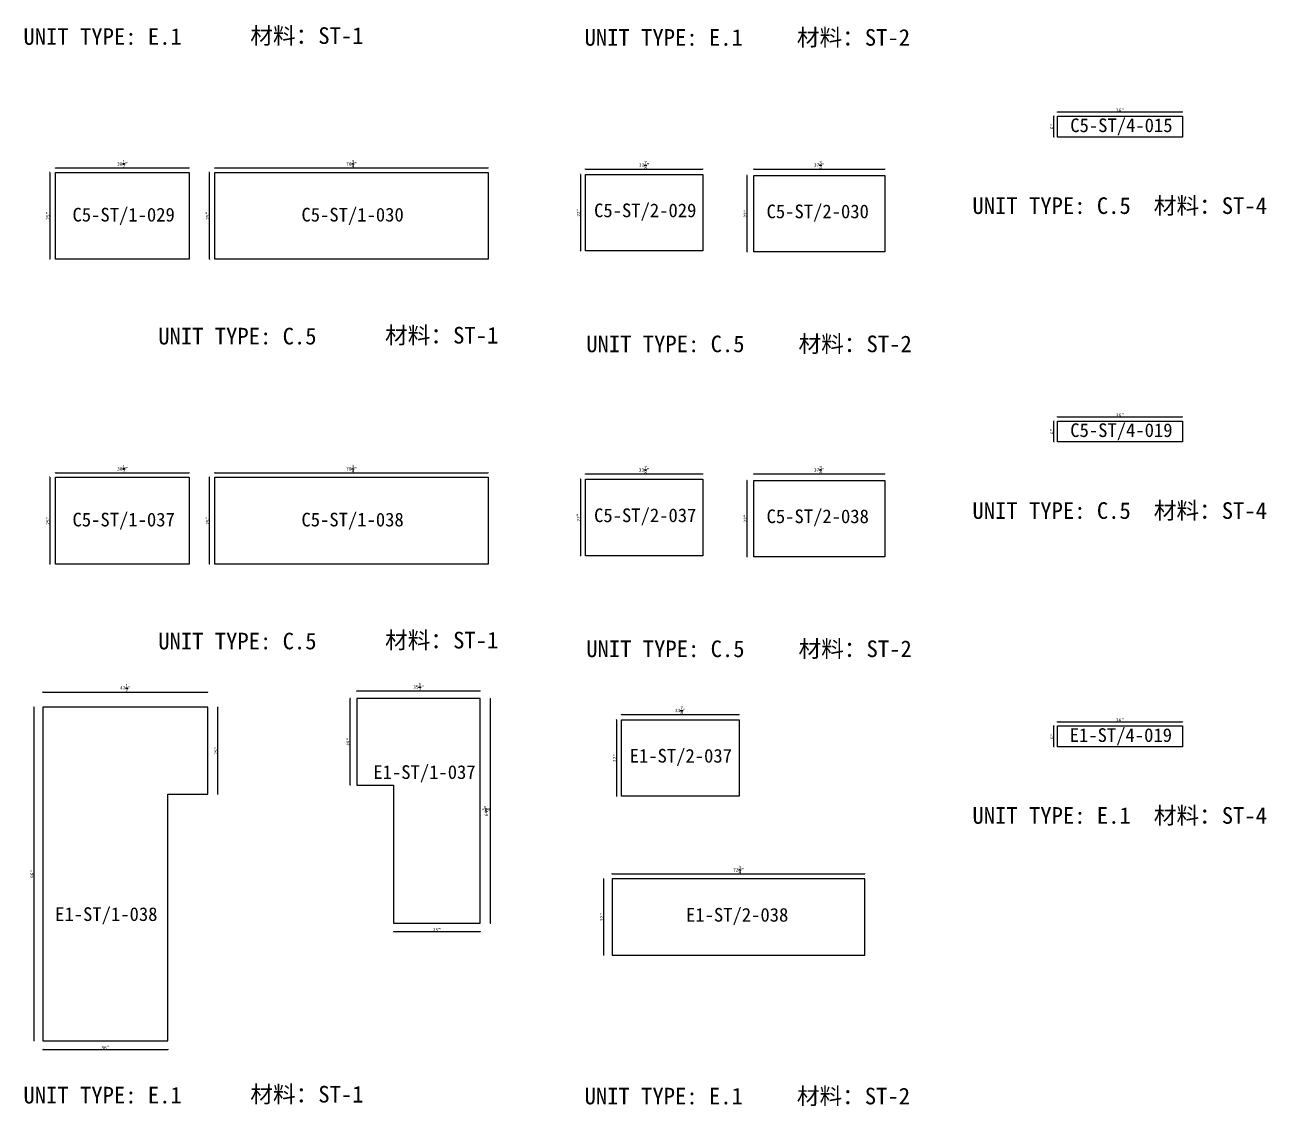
# Model space of a CAD drawing. Header units: millimetres. Extents: x -46962 to 137822, y -48342 to 2116.
# Drawn here: x 52801 to 61882, y -35384 to -27477 of the extents above; entities that cross this region are included whole.
import ezdxf
from ezdxf.enums import TextEntityAlignment as Align

# ---------------------------------------------------------------- set-up
doc = ezdxf.new("R2010")
doc.units = ezdxf.units.MM
doc.layers.add('COUNTERTOP_NUMBER', color=3, linetype='Continuous')
doc.layers.add('COUNTERTOPS', color=7, linetype='Continuous')
doc.styles.add('样式 1', font='')
doc.styles.get('样式 1').set_extended_font_data('NSimSun')
doc.dimstyles.new('副本 ISO-25', dxfattribs={"dimtxt": 25, "dimasz": 10, "dimexe": 1.5, "dimexo": 0.5, "dimtad": 1, "dimlfac": 0.03937, "dimlunit": 5, "dimtxsty": '样式 1', "dimblk": 'ARCHTICK', "dimcen": 2.5, "dimclrd": 256, "dimclrt": 1, "dimazin": 3, "dimtfac": 1, "dimtmove": 0, "dimatfit": 3, "dimfxlon": 1})

# ---------------------------------------------------------------- blocks, each defined once
blk = doc.blocks.new('_ArchTick')
at = {"color": 0, "linetype": 'ByBlock', "const_width": 0.15}
blk.add_lwpolyline([(-0.5, -0.5), (0.5, 0.5)], dxfattribs=at)
blk = doc.blocks.new('*D1284')
at = {"color": 0, "lineweight": -2, "transparency": 16777216}
for p, q in [((53026.3, -28523.9), (53026.3, -28521.4)), ((54004.2, -28523.9), (54004.2, -28521.4))]:
    blk.add_line(p, q, dxfattribs=at)
at = {"lineweight": -2, "transparency": 16777216}
blk.add_line((53026.3, -28522.9), (54004.2, -28522.9), dxfattribs=at)
at = {"layer": 'Defpoints', "color": 0, "transparency": 16777216}
for p in [(53026.3, -28555.5), (54004.2, -28522.9), (54004.2, -28555.5)]:
    blk.add_point(p, dxfattribs=at)
at = {"lineweight": -2, "transparency": 16777216, "xscale": 10, "yscale": 10, "zscale": 10, "rotation": 180}
blk.add_blockref('_ArchTick', (53026.3, -28522.9), dxfattribs=at)
at = {"lineweight": -2, "transparency": 16777216, "xscale": 10, "yscale": 10, "zscale": 10}
blk.add_blockref('_ArchTick', (54004.2, -28522.9), dxfattribs=at)
at = {"color": 1, "transparency": 16777216, "insert": (53515.3, -28493.8), "char_height": 25, "attachment_point": 5, "style": '样式 1'}
blk.add_mtext('\\A1;38{\\H1x;\\S1/2;}"', dxfattribs=at)
blk = doc.blocks.new('*D1285')
at = {"color": 0, "lineweight": -2, "transparency": 16777216}
for p, q in [((52984.4, -28555.5), (52981.9, -28555.5)), ((52984.4, -29190.5), (52981.9, -29190.5))]:
    blk.add_line(p, q, dxfattribs=at)
at = {"lineweight": -2, "transparency": 16777216}
blk.add_line((52983.4, -28555.5), (52983.4, -29190.5), dxfattribs=at)
at = {"layer": 'Defpoints', "color": 0, "transparency": 16777216}
for p in [(53026.3, -28555.5), (52983.4, -29190.5), (53026.3, -29190.5)]:
    blk.add_point(p, dxfattribs=at)
at = {"lineweight": -2, "transparency": 16777216, "xscale": 10, "yscale": 10, "zscale": 10}
for p, rotation in [((52983.4, -28555.5), 90), ((52983.4, -29190.5), 270)]:
    blk.add_blockref('_ArchTick', p, dxfattribs=dict(at, rotation=rotation))
at = {"color": 1, "transparency": 16777216, "insert": (52970.3, -28873), "char_height": 25, "attachment_point": 5, "rotation": 90, "style": '样式 1'}
blk.add_mtext('\\A1;25"', dxfattribs=at)
blk = doc.blocks.new('*D1286')
at = {"color": 0, "lineweight": -2, "transparency": 16777216}
for p, q in [((54191, -28523.9), (54191, -28521.4)), ((56191.3, -28523.9), (56191.3, -28521.4))]:
    blk.add_line(p, q, dxfattribs=at)
at = {"lineweight": -2, "transparency": 16777216}
blk.add_line((54191, -28522.9), (56191.3, -28522.9), dxfattribs=at)
at = {"layer": 'Defpoints', "color": 0, "transparency": 16777216}
for p in [(54191, -28555.5), (56191.3, -28522.9), (56191.3, -28555.5)]:
    blk.add_point(p, dxfattribs=at)
at = {"lineweight": -2, "transparency": 16777216, "xscale": 10, "yscale": 10, "zscale": 10, "rotation": 180}
blk.add_blockref('_ArchTick', (54191, -28522.9), dxfattribs=at)
at = {"lineweight": -2, "transparency": 16777216, "xscale": 10, "yscale": 10, "zscale": 10}
blk.add_blockref('_ArchTick', (56191.3, -28522.9), dxfattribs=at)
at = {"color": 1, "transparency": 16777216, "insert": (55191.1, -28493.8), "char_height": 25, "attachment_point": 5, "style": '样式 1'}
blk.add_mtext('\\A1;78{\\H1x;\\S3/4;}"', dxfattribs=at)
blk = doc.blocks.new('*D1287')
at = {"color": 0, "lineweight": -2, "transparency": 16777216}
for p, q in [((54152.6, -28555.5), (54150.1, -28555.5)), ((54152.6, -29190.5), (54150.1, -29190.5))]:
    blk.add_line(p, q, dxfattribs=at)
at = {"lineweight": -2, "transparency": 16777216}
blk.add_line((54151.6, -29190.5), (54151.6, -28555.5), dxfattribs=at)
at = {"layer": 'Defpoints', "color": 0, "transparency": 16777216}
for p in [(54151.6, -28555.5), (54191, -28555.5), (54191, -29190.5)]:
    blk.add_point(p, dxfattribs=at)
at = {"lineweight": -2, "transparency": 16777216, "xscale": 10, "yscale": 10, "zscale": 10}
for p, rotation in [((54151.6, -28555.5), 90), ((54151.6, -29190.5), 270)]:
    blk.add_blockref('_ArchTick', p, dxfattribs=dict(at, rotation=rotation))
at = {"color": 1, "transparency": 16777216, "insert": (54138.5, -28873), "char_height": 25, "attachment_point": 5, "rotation": 90, "style": '样式 1'}
blk.add_mtext('\\A1;25"', dxfattribs=at)
blk = doc.blocks.new('*D1288')
at = {"color": 0, "lineweight": -2, "transparency": 16777216}
for p, q in [((56901.6, -28531.9), (56901.6, -28529.4)), ((57762, -28531.9), (57762, -28529.4))]:
    blk.add_line(p, q, dxfattribs=at)
at = {"lineweight": -2, "transparency": 16777216}
blk.add_line((56901.6, -28530.9), (57762, -28530.9), dxfattribs=at)
at = {"layer": 'Defpoints', "color": 0, "transparency": 16777216}
for p in [(56901.6, -28570.3), (57762, -28530.9), (57762, -28570.3)]:
    blk.add_point(p, dxfattribs=at)
at = {"lineweight": -2, "transparency": 16777216, "xscale": 10, "yscale": 10, "zscale": 10, "rotation": 180}
blk.add_blockref('_ArchTick', (56901.6, -28530.9), dxfattribs=at)
at = {"lineweight": -2, "transparency": 16777216, "xscale": 10, "yscale": 10, "zscale": 10}
blk.add_blockref('_ArchTick', (57762, -28530.9), dxfattribs=at)
at = {"color": 1, "transparency": 16777216, "insert": (57331.8, -28501.8), "char_height": 25, "attachment_point": 5, "style": '样式 1'}
blk.add_mtext('\\A1;33{\\H1x;\\S7/8;}"', dxfattribs=at)
blk = doc.blocks.new('*D1289')
at = {"color": 0, "lineweight": -2, "transparency": 16777216}
for p, q in [((56865.9, -28570.3), (56863.4, -28570.3)), ((56865.9, -29129.1), (56863.4, -29129.1))]:
    blk.add_line(p, q, dxfattribs=at)
at = {"lineweight": -2, "transparency": 16777216}
blk.add_line((56864.9, -28570.3), (56864.9, -29129.1), dxfattribs=at)
at = {"layer": 'Defpoints', "color": 0, "transparency": 16777216}
for p in [(56901.6, -28570.3), (56864.9, -29129.1), (56901.6, -29129.1)]:
    blk.add_point(p, dxfattribs=at)
at = {"lineweight": -2, "transparency": 16777216, "xscale": 10, "yscale": 10, "zscale": 10}
for p, rotation in [((56864.9, -28570.3), 90), ((56864.9, -29129.1), 270)]:
    blk.add_blockref('_ArchTick', p, dxfattribs=dict(at, rotation=rotation))
at = {"color": 1, "transparency": 16777216, "insert": (56851.8, -28849.7), "char_height": 25, "attachment_point": 5, "rotation": 90, "style": '样式 1'}
blk.add_mtext('\\A1;22"', dxfattribs=at)
blk = doc.blocks.new('*D1290')
at = {"color": 0, "lineweight": -2, "transparency": 16777216}
for p, q in [((58133.4, -28531.9), (58133.4, -28529.4)), ((59092.2, -28531.9), (59092.2, -28529.4))]:
    blk.add_line(p, q, dxfattribs=at)
at = {"lineweight": -2, "transparency": 16777216}
blk.add_line((58133.4, -28530.9), (59092.2, -28530.9), dxfattribs=at)
at = {"layer": 'Defpoints', "color": 0, "transparency": 16777216}
for p in [(58133.4, -28577.7), (59092.2, -28530.9), (59092.2, -28577.7)]:
    blk.add_point(p, dxfattribs=at)
at = {"lineweight": -2, "transparency": 16777216, "xscale": 10, "yscale": 10, "zscale": 10, "rotation": 180}
blk.add_blockref('_ArchTick', (58133.4, -28530.9), dxfattribs=at)
at = {"lineweight": -2, "transparency": 16777216, "xscale": 10, "yscale": 10, "zscale": 10}
blk.add_blockref('_ArchTick', (59092.2, -28530.9), dxfattribs=at)
at = {"color": 1, "transparency": 16777216, "insert": (58612.8, -28501.8), "char_height": 25, "attachment_point": 5, "style": '样式 1'}
blk.add_mtext('\\A1;37{\\H1x;\\S3/4;}"', dxfattribs=at)
blk = doc.blocks.new('*D1291')
at = {"color": 0, "lineweight": -2, "transparency": 16777216}
for p, q in [((58086.2, -28577.7), (58083.7, -28577.7)), ((58086.2, -29136.5), (58083.7, -29136.5))]:
    blk.add_line(p, q, dxfattribs=at)
at = {"lineweight": -2, "transparency": 16777216}
blk.add_line((58085.2, -29136.5), (58085.2, -28577.7), dxfattribs=at)
at = {"layer": 'Defpoints', "color": 0, "transparency": 16777216}
for p in [(58085.2, -28577.7), (58133.4, -28577.7), (58133.4, -29136.5)]:
    blk.add_point(p, dxfattribs=at)
at = {"lineweight": -2, "transparency": 16777216, "xscale": 10, "yscale": 10, "zscale": 10}
for p, rotation in [((58085.2, -28577.7), 90), ((58085.2, -29136.5), 270)]:
    blk.add_blockref('_ArchTick', p, dxfattribs=dict(at, rotation=rotation))
at = {"color": 1, "transparency": 16777216, "insert": (58072.1, -28857.1), "char_height": 25, "attachment_point": 5, "rotation": 90, "style": '样式 1'}
blk.add_mtext('\\A1;22"', dxfattribs=at)
blk = doc.blocks.new('*D1292')
at = {"color": 0, "lineweight": -2, "transparency": 16777216}
for p, q in [((60354.8, -28114.5), (60354.8, -28112)), ((61269.2, -28114.5), (61269.2, -28112))]:
    blk.add_line(p, q, dxfattribs=at)
at = {"lineweight": -2, "transparency": 16777216}
blk.add_line((60354.8, -28113.5), (61269.2, -28113.5), dxfattribs=at)
at = {"layer": 'Defpoints', "color": 0, "transparency": 16777216}
for p in [(60354.8, -28144.4), (61269.2, -28113.5), (61269.2, -28144.4)]:
    blk.add_point(p, dxfattribs=at)
at = {"lineweight": -2, "transparency": 16777216, "xscale": 10, "yscale": 10, "zscale": 10, "rotation": 180}
blk.add_blockref('_ArchTick', (60354.8, -28113.5), dxfattribs=at)
at = {"lineweight": -2, "transparency": 16777216, "xscale": 10, "yscale": 10, "zscale": 10}
blk.add_blockref('_ArchTick', (61269.2, -28113.5), dxfattribs=at)
at = {"color": 1, "transparency": 16777216, "insert": (60812, -28100.4), "char_height": 25, "attachment_point": 5, "style": '样式 1'}
blk.add_mtext('\\A1;36"', dxfattribs=at)
blk = doc.blocks.new('*D1293')
at = {"color": 0, "lineweight": -2, "transparency": 16777216}
for p, q in [((60330, -28144.4), (60327.5, -28144.4)), ((60330, -28296.8), (60327.5, -28296.8))]:
    blk.add_line(p, q, dxfattribs=at)
at = {"lineweight": -2, "transparency": 16777216}
blk.add_line((60329, -28296.8), (60329, -28144.4), dxfattribs=at)
at = {"layer": 'Defpoints', "color": 0, "transparency": 16777216}
for p in [(60329, -28144.4), (60354.8, -28144.4), (60354.8, -28296.8)]:
    blk.add_point(p, dxfattribs=at)
at = {"lineweight": -2, "transparency": 16777216, "xscale": 10, "yscale": 10, "zscale": 10}
for p, rotation in [((60329, -28144.4), 90), ((60329, -28296.8), 270)]:
    blk.add_blockref('_ArchTick', p, dxfattribs=dict(at, rotation=rotation))
at = {"color": 1, "transparency": 16777216, "insert": (60315.9, -28220.6), "char_height": 25, "attachment_point": 5, "rotation": 90, "style": '样式 1'}
blk.add_mtext('\\A1;6"', dxfattribs=at)
blk = doc.blocks.new('*D1212')
at = {"color": 0, "lineweight": -2, "transparency": 16777216}
for p, q in [((53026.3, -30753.4), (53026.3, -30750.9)), ((54004.2, -30753.4), (54004.2, -30750.9))]:
    blk.add_line(p, q, dxfattribs=at)
at = {"lineweight": -2, "transparency": 16777216}
blk.add_line((53026.3, -30752.4), (54004.2, -30752.4), dxfattribs=at)
at = {"layer": 'Defpoints', "color": 0, "transparency": 16777216}
for p in [(54004.2, -30752.4), (53026.3, -30785.1), (54004.2, -30785.1)]:
    blk.add_point(p, dxfattribs=at)
at = {"lineweight": -2, "transparency": 16777216, "xscale": 10, "yscale": 10, "zscale": 10, "rotation": 180}
blk.add_blockref('_ArchTick', (53026.3, -30752.4), dxfattribs=at)
at = {"lineweight": -2, "transparency": 16777216, "xscale": 10, "yscale": 10, "zscale": 10}
blk.add_blockref('_ArchTick', (54004.2, -30752.4), dxfattribs=at)
at = {"color": 1, "transparency": 16777216, "insert": (53515.3, -30723.4), "char_height": 25, "attachment_point": 5, "style": '样式 1'}
blk.add_mtext('\\A1;38{\\H1x;\\S1/2;}"', dxfattribs=at)
blk = doc.blocks.new('*D1213')
at = {"color": 0, "lineweight": -2, "transparency": 16777216}
for p, q in [((52984.4, -30785.1), (52981.9, -30785.1)), ((52984.4, -31420.1), (52981.9, -31420.1))]:
    blk.add_line(p, q, dxfattribs=at)
at = {"lineweight": -2, "transparency": 16777216}
blk.add_line((52983.4, -30785.1), (52983.4, -31420.1), dxfattribs=at)
at = {"layer": 'Defpoints', "color": 0, "transparency": 16777216}
for p in [(53026.3, -30785.1), (52983.4, -31420.1), (53026.3, -31420.1)]:
    blk.add_point(p, dxfattribs=at)
at = {"lineweight": -2, "transparency": 16777216, "xscale": 10, "yscale": 10, "zscale": 10}
for p, rotation in [((52983.4, -30785.1), 90), ((52983.4, -31420.1), 270)]:
    blk.add_blockref('_ArchTick', p, dxfattribs=dict(at, rotation=rotation))
at = {"color": 1, "transparency": 16777216, "insert": (52970.3, -31102.6), "char_height": 25, "attachment_point": 5, "rotation": 90, "style": '样式 1'}
blk.add_mtext('\\A1;25"', dxfattribs=at)
blk = doc.blocks.new('*D1214')
at = {"color": 0, "lineweight": -2, "transparency": 16777216}
for p, q in [((54191, -30753.4), (54191, -30750.9)), ((56191.3, -30753.4), (56191.3, -30750.9))]:
    blk.add_line(p, q, dxfattribs=at)
at = {"lineweight": -2, "transparency": 16777216}
blk.add_line((54191, -30752.4), (56191.3, -30752.4), dxfattribs=at)
at = {"layer": 'Defpoints', "color": 0, "transparency": 16777216}
for p in [(56191.3, -30752.4), (54191, -30785.1), (56191.3, -30785.1)]:
    blk.add_point(p, dxfattribs=at)
at = {"lineweight": -2, "transparency": 16777216, "xscale": 10, "yscale": 10, "zscale": 10, "rotation": 180}
blk.add_blockref('_ArchTick', (54191, -30752.4), dxfattribs=at)
at = {"lineweight": -2, "transparency": 16777216, "xscale": 10, "yscale": 10, "zscale": 10}
blk.add_blockref('_ArchTick', (56191.3, -30752.4), dxfattribs=at)
at = {"color": 1, "transparency": 16777216, "insert": (55191.1, -30723.3), "char_height": 25, "attachment_point": 5, "style": '样式 1'}
blk.add_mtext('\\A1;78{\\H1x;\\S3/4;}"', dxfattribs=at)
blk = doc.blocks.new('*D1215')
at = {"color": 0, "lineweight": -2, "transparency": 16777216}
for p, q in [((54152.6, -30785.1), (54150.1, -30785.1)), ((54152.6, -31420.1), (54150.1, -31420.1))]:
    blk.add_line(p, q, dxfattribs=at)
at = {"lineweight": -2, "transparency": 16777216}
blk.add_line((54151.6, -31420.1), (54151.6, -30785.1), dxfattribs=at)
at = {"layer": 'Defpoints', "color": 0, "transparency": 16777216}
for p in [(54151.6, -30785.1), (54191, -30785.1), (54191, -31420.1)]:
    blk.add_point(p, dxfattribs=at)
at = {"lineweight": -2, "transparency": 16777216, "xscale": 10, "yscale": 10, "zscale": 10}
for p, rotation in [((54151.6, -30785.1), 90), ((54151.6, -31420.1), 270)]:
    blk.add_blockref('_ArchTick', p, dxfattribs=dict(at, rotation=rotation))
at = {"color": 1, "transparency": 16777216, "insert": (54138.5, -31102.6), "char_height": 25, "attachment_point": 5, "rotation": 90, "style": '样式 1'}
blk.add_mtext('\\A1;25"', dxfattribs=at)
blk = doc.blocks.new('*D1216')
at = {"color": 0, "lineweight": -2, "transparency": 16777216}
for p, q in [((56901.6, -30761.5), (56901.6, -30759)), ((57762, -30761.5), (57762, -30759))]:
    blk.add_line(p, q, dxfattribs=at)
at = {"lineweight": -2, "transparency": 16777216}
blk.add_line((56901.6, -30760.5), (57762, -30760.5), dxfattribs=at)
at = {"layer": 'Defpoints', "color": 0, "transparency": 16777216}
for p in [(57762, -30760.5), (56901.6, -30799.9), (57762, -30799.9)]:
    blk.add_point(p, dxfattribs=at)
at = {"lineweight": -2, "transparency": 16777216, "xscale": 10, "yscale": 10, "zscale": 10, "rotation": 180}
blk.add_blockref('_ArchTick', (56901.6, -30760.5), dxfattribs=at)
at = {"lineweight": -2, "transparency": 16777216, "xscale": 10, "yscale": 10, "zscale": 10}
blk.add_blockref('_ArchTick', (57762, -30760.5), dxfattribs=at)
at = {"color": 1, "transparency": 16777216, "insert": (57331.8, -30731.4), "char_height": 25, "attachment_point": 5, "style": '样式 1'}
blk.add_mtext('\\A1;33{\\H1x;\\S7/8;}"', dxfattribs=at)
blk = doc.blocks.new('*D1217')
at = {"color": 0, "lineweight": -2, "transparency": 16777216}
for p, q in [((56865.9, -30799.9), (56863.4, -30799.9)), ((56865.9, -31358.7), (56863.4, -31358.7))]:
    blk.add_line(p, q, dxfattribs=at)
at = {"lineweight": -2, "transparency": 16777216}
blk.add_line((56864.9, -30799.9), (56864.9, -31358.7), dxfattribs=at)
at = {"layer": 'Defpoints', "color": 0, "transparency": 16777216}
for p in [(56901.6, -30799.9), (56864.9, -31358.7), (56901.6, -31358.7)]:
    blk.add_point(p, dxfattribs=at)
at = {"lineweight": -2, "transparency": 16777216, "xscale": 10, "yscale": 10, "zscale": 10}
for p, rotation in [((56864.9, -30799.9), 90), ((56864.9, -31358.7), 270)]:
    blk.add_blockref('_ArchTick', p, dxfattribs=dict(at, rotation=rotation))
at = {"color": 1, "transparency": 16777216, "insert": (56851.8, -31079.3), "char_height": 25, "attachment_point": 5, "rotation": 90, "style": '样式 1'}
blk.add_mtext('\\A1;22"', dxfattribs=at)
blk = doc.blocks.new('*D1218')
at = {"color": 0, "lineweight": -2, "transparency": 16777216}
for p, q in [((58133.4, -30761.5), (58133.4, -30759)), ((59092.2, -30761.5), (59092.2, -30759))]:
    blk.add_line(p, q, dxfattribs=at)
at = {"lineweight": -2, "transparency": 16777216}
blk.add_line((58133.4, -30760.5), (59092.2, -30760.5), dxfattribs=at)
at = {"layer": 'Defpoints', "color": 0, "transparency": 16777216}
for p in [(59092.2, -30760.5), (58133.4, -30807.3), (59092.2, -30807.3)]:
    blk.add_point(p, dxfattribs=at)
at = {"lineweight": -2, "transparency": 16777216, "xscale": 10, "yscale": 10, "zscale": 10, "rotation": 180}
blk.add_blockref('_ArchTick', (58133.4, -30760.5), dxfattribs=at)
at = {"lineweight": -2, "transparency": 16777216, "xscale": 10, "yscale": 10, "zscale": 10}
blk.add_blockref('_ArchTick', (59092.2, -30760.5), dxfattribs=at)
at = {"color": 1, "transparency": 16777216, "insert": (58612.8, -30731.4), "char_height": 25, "attachment_point": 5, "style": '样式 1'}
blk.add_mtext('\\A1;37{\\H1x;\\S3/4;}"', dxfattribs=at)
blk = doc.blocks.new('*D1219')
at = {"color": 0, "lineweight": -2, "transparency": 16777216}
for p, q in [((58086.2, -30807.3), (58083.7, -30807.3)), ((58086.2, -31366.1), (58083.7, -31366.1))]:
    blk.add_line(p, q, dxfattribs=at)
at = {"lineweight": -2, "transparency": 16777216}
blk.add_line((58085.2, -31366.1), (58085.2, -30807.3), dxfattribs=at)
at = {"layer": 'Defpoints', "color": 0, "transparency": 16777216}
for p in [(58085.2, -30807.3), (58133.4, -30807.3), (58133.4, -31366.1)]:
    blk.add_point(p, dxfattribs=at)
at = {"lineweight": -2, "transparency": 16777216, "xscale": 10, "yscale": 10, "zscale": 10}
for p, rotation in [((58085.2, -30807.3), 90), ((58085.2, -31366.1), 270)]:
    blk.add_blockref('_ArchTick', p, dxfattribs=dict(at, rotation=rotation))
at = {"color": 1, "transparency": 16777216, "insert": (58072.1, -31086.7), "char_height": 25, "attachment_point": 5, "rotation": 90, "style": '样式 1'}
blk.add_mtext('\\A1;22"', dxfattribs=at)
blk = doc.blocks.new('*D1304')
at = {"color": 0, "lineweight": -2, "transparency": 16777216}
for p, q in [((60354.8, -30344.1), (60354.8, -30341.6)), ((61269.2, -30344.1), (61269.2, -30341.6))]:
    blk.add_line(p, q, dxfattribs=at)
at = {"lineweight": -2, "transparency": 16777216}
blk.add_line((60354.8, -30343.1), (61269.2, -30343.1), dxfattribs=at)
at = {"layer": 'Defpoints', "color": 0, "transparency": 16777216}
for p in [(60354.8, -30373.9), (61269.2, -30343.1), (61269.2, -30373.9)]:
    blk.add_point(p, dxfattribs=at)
at = {"lineweight": -2, "transparency": 16777216, "xscale": 10, "yscale": 10, "zscale": 10, "rotation": 180}
blk.add_blockref('_ArchTick', (60354.8, -30343.1), dxfattribs=at)
at = {"lineweight": -2, "transparency": 16777216, "xscale": 10, "yscale": 10, "zscale": 10}
blk.add_blockref('_ArchTick', (61269.2, -30343.1), dxfattribs=at)
at = {"color": 1, "transparency": 16777216, "insert": (60812, -30330), "char_height": 25, "attachment_point": 5, "style": '样式 1'}
blk.add_mtext('\\A1;36"', dxfattribs=at)
blk = doc.blocks.new('*D1305')
at = {"color": 0, "lineweight": -2, "transparency": 16777216}
for p, q in [((60330, -30373.9), (60327.5, -30373.9)), ((60330, -30526.3), (60327.5, -30526.3))]:
    blk.add_line(p, q, dxfattribs=at)
at = {"lineweight": -2, "transparency": 16777216}
blk.add_line((60329, -30526.3), (60329, -30373.9), dxfattribs=at)
at = {"layer": 'Defpoints', "color": 0, "transparency": 16777216}
for p in [(60329, -30373.9), (60354.8, -30373.9), (60354.8, -30526.3)]:
    blk.add_point(p, dxfattribs=at)
at = {"lineweight": -2, "transparency": 16777216, "xscale": 10, "yscale": 10, "zscale": 10}
for p, rotation in [((60329, -30373.9), 90), ((60329, -30526.3), 270)]:
    blk.add_blockref('_ArchTick', p, dxfattribs=dict(at, rotation=rotation))
at = {"color": 1, "transparency": 16777216, "insert": (60315.9, -30450.1), "char_height": 25, "attachment_point": 5, "rotation": 90, "style": '样式 1'}
blk.add_mtext('\\A1;6"', dxfattribs=at)
blk = doc.blocks.new('*D1306')
at = {"color": 0, "lineweight": -2, "transparency": 16777216}
for p, q in [((55230.8, -32348.9), (55230.8, -32346.4)), ((56132.5, -32348.9), (56132.5, -32346.4))]:
    blk.add_line(p, q, dxfattribs=at)
at = {"lineweight": -2, "transparency": 16777216}
blk.add_line((56132.5, -32347.9), (55230.8, -32347.9), dxfattribs=at)
at = {"layer": 'Defpoints', "color": 0, "transparency": 16777216}
for p in [(55230.8, -32347.9), (55230.8, -32401.9), (56132.5, -32401.9)]:
    blk.add_point(p, dxfattribs=at)
at = {"lineweight": -2, "transparency": 16777216, "xscale": 10, "yscale": 10, "zscale": 10, "rotation": 180}
blk.add_blockref('_ArchTick', (55230.8, -32347.9), dxfattribs=at)
at = {"lineweight": -2, "transparency": 16777216, "xscale": 10, "yscale": 10, "zscale": 10}
blk.add_blockref('_ArchTick', (56132.5, -32347.9), dxfattribs=at)
at = {"color": 1, "transparency": 16777216, "insert": (55681.6, -32318.9), "char_height": 25, "attachment_point": 5, "style": '样式 1'}
blk.add_mtext('\\A1;35{\\H1x;\\S1/2;}"', dxfattribs=at)
blk = doc.blocks.new('*D1307')
at = {"color": 0, "lineweight": -2, "transparency": 16777216}
for p, q in [((56204.9, -32401.9), (56207.4, -32401.9)), ((56204.9, -34046.5), (56207.4, -34046.5))]:
    blk.add_line(p, q, dxfattribs=at)
at = {"lineweight": -2, "transparency": 16777216}
blk.add_line((56205.9, -32401.9), (56205.9, -34046.5), dxfattribs=at)
at = {"layer": 'Defpoints', "color": 0, "transparency": 16777216}
for p in [(56132.5, -32401.9), (56132.5, -34046.5), (56205.9, -34046.5)]:
    blk.add_point(p, dxfattribs=at)
at = {"lineweight": -2, "transparency": 16777216, "xscale": 10, "yscale": 10, "zscale": 10}
for p, rotation in [((56205.9, -32401.9), 90), ((56205.9, -34046.5), 270)]:
    blk.add_blockref('_ArchTick', p, dxfattribs=dict(at, rotation=rotation))
at = {"color": 1, "transparency": 16777216, "insert": (56176.8, -33224.2), "char_height": 25, "attachment_point": 5, "rotation": 90, "style": '样式 1'}
blk.add_mtext('\\A1;64{\\H1x;\\S3/4;}"', dxfattribs=at)
blk = doc.blocks.new('*D1308')
at = {"color": 0, "lineweight": -2, "transparency": 16777216}
for p, q in [((55497.5, -34106.8), (55497.5, -34109.3)), ((56132.5, -34106.8), (56132.5, -34109.3))]:
    blk.add_line(p, q, dxfattribs=at)
at = {"lineweight": -2, "transparency": 16777216}
blk.add_line((56132.5, -34107.8), (55497.5, -34107.8), dxfattribs=at)
at = {"layer": 'Defpoints', "color": 0, "transparency": 16777216}
for p in [(55497.5, -34046.5), (56132.5, -34046.5), (55497.5, -34107.8)]:
    blk.add_point(p, dxfattribs=at)
at = {"lineweight": -2, "transparency": 16777216, "xscale": 10, "yscale": 10, "zscale": 10, "rotation": 180}
blk.add_blockref('_ArchTick', (55497.5, -34107.8), dxfattribs=at)
at = {"lineweight": -2, "transparency": 16777216, "xscale": 10, "yscale": 10, "zscale": 10}
blk.add_blockref('_ArchTick', (56132.5, -34107.8), dxfattribs=at)
at = {"color": 1, "transparency": 16777216, "insert": (55815, -34094.6), "char_height": 25, "attachment_point": 5, "style": '样式 1'}
blk.add_mtext('\\A1;25"', dxfattribs=at)
blk = doc.blocks.new('*D1309')
at = {"color": 0, "lineweight": -2, "transparency": 16777216}
for p, q in [((55182.7, -32401.9), (55180.2, -32401.9)), ((55182.7, -33036.9), (55180.2, -33036.9))]:
    blk.add_line(p, q, dxfattribs=at)
at = {"lineweight": -2, "transparency": 16777216}
blk.add_line((55181.7, -33036.9), (55181.7, -32401.9), dxfattribs=at)
at = {"layer": 'Defpoints', "color": 0, "transparency": 16777216}
for p in [(55181.7, -32401.9), (55230.8, -32401.9), (55230.8, -33036.9)]:
    blk.add_point(p, dxfattribs=at)
at = {"lineweight": -2, "transparency": 16777216, "xscale": 10, "yscale": 10, "zscale": 10}
for p, rotation in [((55181.7, -32401.9), 90), ((55181.7, -33036.9), 270)]:
    blk.add_blockref('_ArchTick', p, dxfattribs=dict(at, rotation=rotation))
at = {"color": 1, "transparency": 16777216, "insert": (55168.6, -32719.4), "char_height": 25, "attachment_point": 5, "rotation": 90, "style": '样式 1'}
blk.add_mtext('\\A1;25"', dxfattribs=at)
blk = doc.blocks.new('*D1310')
at = {"color": 0, "lineweight": -2, "transparency": 16777216}
for p, q in [((52933.2, -32356.1), (52933.2, -32353.6)), ((54139.7, -32356.1), (54139.7, -32353.6))]:
    blk.add_line(p, q, dxfattribs=at)
at = {"lineweight": -2, "transparency": 16777216}
blk.add_line((52933.2, -32355.1), (54139.7, -32355.1), dxfattribs=at)
at = {"layer": 'Defpoints', "color": 0, "transparency": 16777216}
for p in [(54139.7, -32355.1), (52933.2, -32466.8), (54139.7, -32466.8)]:
    blk.add_point(p, dxfattribs=at)
at = {"lineweight": -2, "transparency": 16777216, "xscale": 10, "yscale": 10, "zscale": 10, "rotation": 180}
blk.add_blockref('_ArchTick', (52933.2, -32355.1), dxfattribs=at)
at = {"lineweight": -2, "transparency": 16777216, "xscale": 10, "yscale": 10, "zscale": 10}
blk.add_blockref('_ArchTick', (54139.7, -32355.1), dxfattribs=at)
at = {"color": 1, "transparency": 16777216, "insert": (53536.5, -32326.1), "char_height": 25, "attachment_point": 5, "style": '样式 1'}
blk.add_mtext('\\A1;47{\\H1x;\\S1/2;}"', dxfattribs=at)
blk = doc.blocks.new('*D1311')
at = {"color": 0, "lineweight": -2, "transparency": 16777216}
for p, q in [((52869, -32466.8), (52866.5, -32466.8)), ((52869, -34905.2), (52866.5, -34905.2))]:
    blk.add_line(p, q, dxfattribs=at)
at = {"lineweight": -2, "transparency": 16777216}
blk.add_line((52868, -32466.8), (52868, -34905.2), dxfattribs=at)
at = {"layer": 'Defpoints', "color": 0, "transparency": 16777216}
for p in [(52933.2, -32466.8), (52868, -34905.2), (52933.2, -34905.2)]:
    blk.add_point(p, dxfattribs=at)
at = {"lineweight": -2, "transparency": 16777216, "xscale": 10, "yscale": 10, "zscale": 10}
for p, rotation in [((52868, -32466.8), 90), ((52868, -34905.2), 270)]:
    blk.add_blockref('_ArchTick', p, dxfattribs=dict(at, rotation=rotation))
at = {"color": 1, "transparency": 16777216, "insert": (52854.9, -33686), "char_height": 25, "attachment_point": 5, "rotation": 90, "style": '样式 1'}
blk.add_mtext('\\A1;96"', dxfattribs=at)
blk = doc.blocks.new('*D1312')
at = {"color": 0, "lineweight": -2, "transparency": 16777216}
for p, q in [((52933.2, -34968.4), (52933.2, -34970.9)), ((53847.6, -34968.4), (53847.6, -34970.9))]:
    blk.add_line(p, q, dxfattribs=at)
at = {"lineweight": -2, "transparency": 16777216}
blk.add_line((52933.2, -34969.4), (53847.6, -34969.4), dxfattribs=at)
at = {"layer": 'Defpoints', "color": 0, "transparency": 16777216}
for p in [(52933.2, -34905.2), (53847.6, -34905.2), (53847.6, -34969.4)]:
    blk.add_point(p, dxfattribs=at)
at = {"lineweight": -2, "transparency": 16777216, "xscale": 10, "yscale": 10, "zscale": 10, "rotation": 180}
blk.add_blockref('_ArchTick', (52933.2, -34969.4), dxfattribs=at)
at = {"lineweight": -2, "transparency": 16777216, "xscale": 10, "yscale": 10, "zscale": 10}
blk.add_blockref('_ArchTick', (53847.6, -34969.4), dxfattribs=at)
at = {"color": 1, "transparency": 16777216, "insert": (53390.4, -34956.3), "char_height": 25, "attachment_point": 5, "style": '样式 1'}
blk.add_mtext('\\A1;36"', dxfattribs=at)
blk = doc.blocks.new('*D1313')
at = {"color": 0, "lineweight": -2, "transparency": 16777216}
for p, q in [((54212.7, -32466.8), (54215.2, -32466.8)), ((54212.7, -33101.8), (54215.2, -33101.8))]:
    blk.add_line(p, q, dxfattribs=at)
at = {"lineweight": -2, "transparency": 16777216}
blk.add_line((54213.7, -33101.8), (54213.7, -32466.8), dxfattribs=at)
at = {"layer": 'Defpoints', "color": 0, "transparency": 16777216}
for p in [(54139.7, -32466.8), (54213.7, -32466.8), (54139.7, -33101.8)]:
    blk.add_point(p, dxfattribs=at)
at = {"lineweight": -2, "transparency": 16777216, "xscale": 10, "yscale": 10, "zscale": 10}
for p, rotation in [((54213.7, -32466.8), 90), ((54213.7, -33101.8), 270)]:
    blk.add_blockref('_ArchTick', p, dxfattribs=dict(at, rotation=rotation))
at = {"color": 1, "transparency": 16777216, "insert": (54200.6, -32784.3), "char_height": 25, "attachment_point": 5, "rotation": 90, "style": '样式 1'}
blk.add_mtext('\\A1;25"', dxfattribs=at)
blk = doc.blocks.new('*D1314')
at = {"color": 0, "lineweight": -2, "transparency": 16777216}
for p, q in [((57165.9, -32520.1), (57165.9, -32517.6)), ((58026.4, -32520.1), (58026.4, -32517.6))]:
    blk.add_line(p, q, dxfattribs=at)
at = {"lineweight": -2, "transparency": 16777216}
blk.add_line((57165.9, -32519.1), (58026.4, -32519.1), dxfattribs=at)
at = {"layer": 'Defpoints', "color": 0, "transparency": 16777216}
for p in [(57165.9, -32558.5), (58026.4, -32519.1), (58026.4, -32558.5)]:
    blk.add_point(p, dxfattribs=at)
at = {"lineweight": -2, "transparency": 16777216, "xscale": 10, "yscale": 10, "zscale": 10, "rotation": 180}
blk.add_blockref('_ArchTick', (57165.9, -32519.1), dxfattribs=at)
at = {"lineweight": -2, "transparency": 16777216, "xscale": 10, "yscale": 10, "zscale": 10}
blk.add_blockref('_ArchTick', (58026.4, -32519.1), dxfattribs=at)
at = {"color": 1, "transparency": 16777216, "insert": (57596.2, -32490), "char_height": 25, "attachment_point": 5, "style": '样式 1'}
blk.add_mtext('\\A1;33{\\H1x;\\S7/8;}"', dxfattribs=at)
blk = doc.blocks.new('*D1315')
at = {"color": 0, "lineweight": -2, "transparency": 16777216}
for p, q in [((57130.3, -32558.5), (57127.8, -32558.5)), ((57130.3, -33117.3), (57127.8, -33117.3))]:
    blk.add_line(p, q, dxfattribs=at)
at = {"lineweight": -2, "transparency": 16777216}
blk.add_line((57129.3, -32558.5), (57129.3, -33117.3), dxfattribs=at)
at = {"layer": 'Defpoints', "color": 0, "transparency": 16777216}
for p in [(57165.9, -32558.5), (57129.3, -33117.3), (57165.9, -33117.3)]:
    blk.add_point(p, dxfattribs=at)
at = {"lineweight": -2, "transparency": 16777216, "xscale": 10, "yscale": 10, "zscale": 10}
for p, rotation in [((57129.3, -32558.5), 90), ((57129.3, -33117.3), 270)]:
    blk.add_blockref('_ArchTick', p, dxfattribs=dict(at, rotation=rotation))
at = {"color": 1, "transparency": 16777216, "insert": (57116.2, -32837.9), "char_height": 25, "attachment_point": 5, "rotation": 90, "style": '样式 1'}
blk.add_mtext('\\A1;22"', dxfattribs=at)
blk = doc.blocks.new('*D1370')
at = {"color": 0, "lineweight": -2, "transparency": 16777216}
for p, q in [((57098, -33685.9), (57098, -33683.4)), ((58945.9, -33685.9), (58945.9, -33683.4))]:
    blk.add_line(p, q, dxfattribs=at)
at = {"lineweight": -2, "transparency": 16777216}
blk.add_line((57098, -33684.9), (58945.9, -33684.9), dxfattribs=at)
at = {"layer": 'Defpoints', "color": 0, "transparency": 16777216}
for p in [(58945.9, -33684.9), (57098, -33721.4), (58945.9, -33721.4)]:
    blk.add_point(p, dxfattribs=at)
at = {"lineweight": -2, "transparency": 16777216, "xscale": 10, "yscale": 10, "zscale": 10, "rotation": 180}
blk.add_blockref('_ArchTick', (57098, -33684.9), dxfattribs=at)
at = {"lineweight": -2, "transparency": 16777216, "xscale": 10, "yscale": 10, "zscale": 10}
blk.add_blockref('_ArchTick', (58945.9, -33684.9), dxfattribs=at)
at = {"color": 1, "transparency": 16777216, "insert": (58022, -33655.8), "char_height": 25, "attachment_point": 5, "style": '样式 1'}
blk.add_mtext('\\A1;72{\\H1x;\\S3/4;}"', dxfattribs=at)
blk = doc.blocks.new('*D1371')
at = {"color": 0, "lineweight": -2, "transparency": 16777216}
for p, q in [((57036.4, -33721.4), (57033.9, -33721.4)), ((57036.4, -34280.2), (57033.9, -34280.2))]:
    blk.add_line(p, q, dxfattribs=at)
at = {"lineweight": -2, "transparency": 16777216}
blk.add_line((57035.4, -34280.2), (57035.4, -33721.4), dxfattribs=at)
at = {"layer": 'Defpoints', "color": 0, "transparency": 16777216}
for p in [(57035.4, -33721.4), (57098, -33721.4), (57098, -34280.2)]:
    blk.add_point(p, dxfattribs=at)
at = {"lineweight": -2, "transparency": 16777216, "xscale": 10, "yscale": 10, "zscale": 10}
for p, rotation in [((57035.4, -33721.4), 90), ((57035.4, -34280.2), 270)]:
    blk.add_blockref('_ArchTick', p, dxfattribs=dict(at, rotation=rotation))
at = {"color": 1, "transparency": 16777216, "insert": (57022.3, -34000.8), "char_height": 25, "attachment_point": 5, "rotation": 90, "style": '样式 1'}
blk.add_mtext('\\A1;22"', dxfattribs=at)
blk = doc.blocks.new('*D1372')
at = {"color": 0, "lineweight": -2, "transparency": 16777216}
for p, q in [((60354.8, -32573.7), (60354.8, -32571.2)), ((61269.2, -32573.7), (61269.2, -32571.2))]:
    blk.add_line(p, q, dxfattribs=at)
at = {"lineweight": -2, "transparency": 16777216}
blk.add_line((60354.8, -32572.7), (61269.2, -32572.7), dxfattribs=at)
at = {"layer": 'Defpoints', "color": 0, "transparency": 16777216}
for p in [(61269.2, -32572.7), (60354.8, -32603.5), (61269.2, -32603.5)]:
    blk.add_point(p, dxfattribs=at)
at = {"lineweight": -2, "transparency": 16777216, "xscale": 10, "yscale": 10, "zscale": 10, "rotation": 180}
blk.add_blockref('_ArchTick', (60354.8, -32572.7), dxfattribs=at)
at = {"lineweight": -2, "transparency": 16777216, "xscale": 10, "yscale": 10, "zscale": 10}
blk.add_blockref('_ArchTick', (61269.2, -32572.7), dxfattribs=at)
at = {"color": 1, "transparency": 16777216, "insert": (60812, -32559.6), "char_height": 25, "attachment_point": 5, "style": '样式 1'}
blk.add_mtext('\\A1;36"', dxfattribs=at)
blk = doc.blocks.new('*D1373')
at = {"color": 0, "lineweight": -2, "transparency": 16777216}
for p, q in [((60330, -32603.5), (60327.5, -32603.5)), ((60330, -32755.9), (60327.5, -32755.9))]:
    blk.add_line(p, q, dxfattribs=at)
at = {"lineweight": -2, "transparency": 16777216}
blk.add_line((60329, -32755.9), (60329, -32603.5), dxfattribs=at)
at = {"layer": 'Defpoints', "color": 0, "transparency": 16777216}
for p in [(60329, -32603.5), (60354.8, -32603.5), (60354.8, -32755.9)]:
    blk.add_point(p, dxfattribs=at)
at = {"lineweight": -2, "transparency": 16777216, "xscale": 10, "yscale": 10, "zscale": 10}
for p, rotation in [((60329, -32603.5), 90), ((60329, -32755.9), 270)]:
    blk.add_blockref('_ArchTick', p, dxfattribs=dict(at, rotation=rotation))
at = {"color": 1, "transparency": 16777216, "insert": (60315.9, -32679.7), "char_height": 25, "attachment_point": 5, "rotation": 90, "style": '样式 1'}
blk.add_mtext('\\A1;6"', dxfattribs=at)

msp = doc.modelspace()

# ---------------------------------------------------------------- linework, layer by layer
at = {"layer": 'COUNTERTOPS'}
for points in [[(60354.822, -28144.379), (61269.222, -28144.379), (61269.222, -28296.779), (60354.822, -28296.779)], [(56901.566, -28570.32), (57761.991, -28570.32), (57761.991, -29129.12), (56901.566, -29129.12)], [(58133.353, -28577.75), (59092.203, -28577.75), (59092.203, -29136.55), (58133.353, -29136.55)], [(60354.822, -30373.947), (61269.222, -30373.947), (61269.222, -30526.347), (60354.822, -30526.347)], [(56901.566, -30799.887), (57761.991, -30799.887), (57761.991, -31358.687), (56901.566, -31358.687)], [(58133.353, -30807.317), (59092.203, -30807.317), (59092.203, -31366.117), (58133.353, -31366.117)], [(56132.453, -32401.854), (55230.753, -32401.854), (55230.753, -33036.854), (55497.453, -33036.854), (55497.453, -34046.504), (56132.453, -34046.504)], [(53847.637, -33101.811), (54139.737, -33101.811), (54139.737, -32466.811), (52933.237, -32466.811), (52933.237, -34905.211), (53847.637, -34905.211)], [(57165.946, -32558.485), (58026.371, -32558.485), (58026.371, -33117.285), (57165.946, -33117.285)], [(60354.822, -32603.514), (61269.222, -32603.514), (61269.222, -32755.914), (60354.822, -32755.914)], [(58945.899, -33721.381), (57098.049, -33721.381), (57098.049, -34280.181), (58945.899, -34280.181)]]:
    msp.add_lwpolyline(points, close=True, dxfattribs=at)
at = {"layer": 'COUNTERTOPS', "color": 40, "true_color": 0xf8d731}
for points in [[(53026.346, -28555.53), (54004.246, -28555.53), (54004.246, -29190.53), (53026.346, -29190.53)], [(54191.001, -28555.53), (56191.251, -28555.53), (56191.251, -29190.53), (54191.001, -29190.53)], [(53026.346, -30785.097), (54004.246, -30785.097), (54004.246, -31420.097), (53026.346, -31420.097)], [(54191.001, -30785.097), (56191.251, -30785.097), (56191.251, -31420.097), (54191.001, -31420.097)]]:
    msp.add_lwpolyline(points, close=True, dxfattribs=at)

# ---------------------------------------------------------------- texts
at = {"style": '样式 1'}
for s, p in [('UNIT TYPE: E.1', (52791.205, -27622.509)), ('材料：ST-1', (54450.492, -27615.853)), ('UNIT TYPE: E.1', (56895.615, -27629.286)), ('材料：ST-2', (58448.34, -27629.286)), ('UNIT TYPE: C.5', (59733.131, -28859.536)), ('材料：ST-4', (61059.412, -28859.536)), ('UNIT TYPE: C.5', (53777.181, -29813.668)), ('材料：ST-1', (55436.468, -29807.013)), ('UNIT TYPE: C.5', (56907.956, -29870.342)), ('材料：ST-2', (58460.681, -29870.342)), ('材料：ST-4', (61059.412, -31089.104)), ('UNIT TYPE: C.5', (59733.131, -31089.104)), ('UNIT TYPE: C.5', (53777.181, -32043.235)), ('材料：ST-1', (55436.468, -32036.58)), ('材料：ST-2', (58460.681, -32099.909)), ('UNIT TYPE: C.5', (56907.956, -32099.909)), ('UNIT TYPE: E.1', (59733.131, -33318.671)), ('材料：ST-4', (61059.412, -33318.671)), ('材料：ST-1', (54450.492, -35357.044)), ('材料：ST-2', (58448.34, -35370.477)), ('UNIT TYPE: E.1', (52791.205, -35363.699)), ('UNIT TYPE: E.1', (56895.615, -35370.477))]:
    msp.add_text(s, height=121.5865, dxfattribs=at).set_placement(p)
at = {"layer": 'COUNTERTOP_NUMBER', "color": 3, "style": '样式 1'}
for s, p in [('C5-ST/4-015', (60822.686, -28210.949)), ('C5-ST/2-029', (57339.43, -28833.289)), ('C5-ST/2-030', (58601.217, -28840.719)), ('C5-ST/1-029', (53524.21, -28864.699)), ('C5-ST/1-030', (55198.864, -28864.699)), ('C5-ST/4-019', (60822.686, -30440.516)), ('C5-ST/1-037', (53524.21, -31094.266)), ('C5-ST/1-038', (55198.864, -31094.266)), ('C5-ST/2-037', (57339.43, -31062.856)), ('C5-ST/2-038', (58601.217, -31070.286)), ('E1-ST/4-019', (60818.832, -32670.083)), ('E1-ST/2-037', (57599.956, -32821.454)), ('E1-ST/1-037', (55724.763, -32940.674)), ('E1-ST/1-038', (53397.246, -33979.381)), ('E1-ST/2-038', (58012.059, -33984.35))]:
    msp.add_text(s, height=100, dxfattribs=at).set_placement(p, align=Align.MIDDLE_CENTER)

# ---------------------------------------------------------------- dimensions: what is measured, and where the dimension line sits
for base, p1, p2, picture, middle in [((60328.987, -28144.379), (60354.822, -28296.779), (60354.822, -28144.379), '*D1293', (60315.862, -28220.579)), ((52983.392, -29190.53), (53026.346, -28555.53), (53026.346, -29190.53), '*D1285', (52970.267, -28873.03)), ((54151.645, -28555.53), (54191.001, -29190.53), (54191.001, -28555.53), '*D1287', (54138.52, -28873.03)), ((56864.92, -29129.12), (56901.566, -28570.32), (56901.566, -29129.12), '*D1289', (56851.795, -28849.72)), ((58085.245, -28577.75), (58133.353, -29136.55), (58133.353, -28577.75), '*D1291', (58072.12, -28857.15)), ((60328.987, -30373.947), (60354.822, -30526.347), (60354.822, -30373.947), '*D1305', (60315.862, -30450.147)), ((52983.392, -31420.097), (53026.346, -30785.097), (53026.346, -31420.097), '*D1213', (52970.267, -31102.597)), ((54151.645, -30785.097), (54191.001, -31420.097), (54191.001, -30785.097), '*D1215', (54138.52, -31102.597)), ((56864.92, -31358.687), (56901.566, -30799.887), (56901.566, -31358.687), '*D1217', (56851.795, -31079.287)), ((58085.245, -30807.317), (58133.353, -31366.117), (58133.353, -30807.317), '*D1219', (58072.12, -31086.717)), ((55181.708, -32401.854), (55230.753, -33036.854), (55230.753, -32401.854), '*D1309', (55168.583, -32719.354)), ((56205.894, -34046.504), (56132.453, -32401.854), (56132.453, -34046.504), '*D1307', (56176.8, -33224.179)), ((52868.005, -34905.211), (52933.237, -32466.811), (52933.237, -34905.211), '*D1311', (52854.88, -33686.011)), ((54213.74, -32466.811), (54139.737, -33101.811), (54139.737, -32466.811), '*D1313', (54200.615, -32784.311)), ((57129.3, -33117.285), (57165.946, -32558.485), (57165.946, -33117.285), '*D1315', (57116.175, -32837.885)), ((60328.987, -32603.514), (60354.822, -32755.914), (60354.822, -32603.514), '*D1373', (60315.862, -32679.714)), ((57035.378, -33721.381), (57098.049, -34280.181), (57098.049, -33721.381), '*D1371', (57022.253, -34000.781))]:
    dim = msp.add_linear_dim(base=base, p1=p1, p2=p2, angle=90, dimstyle='副本 ISO-25')
    dim.commit()
    dim.dimension.update_dxf_attribs({"geometry": picture, "text_midpoint": middle})
for base, p1, p2, picture, middle in [((61269.222, -28113.544), (60354.822, -28144.379), (61269.222, -28144.379), '*D1292', (60812.022, -28100.419)), ((54004.246, -28522.855), (53026.346, -28555.53), (54004.246, -28555.53), '*D1284', (53515.296, -28493.832)), ((56191.251, -28522.855), (54191.001, -28555.53), (56191.251, -28555.53), '*D1286', (55191.126, -28493.762)), ((57761.991, -28530.893), (56901.566, -28570.32), (57761.991, -28570.32), '*D1288', (57331.779, -28501.8)), ((59092.203, -28530.893), (58133.353, -28577.75), (59092.203, -28577.75), '*D1290', (58612.778, -28501.8)), ((61269.222, -30343.111), (60354.822, -30373.947), (61269.222, -30373.947), '*D1304', (60812.022, -30329.986)), ((54004.246, -30752.422), (53026.346, -30785.097), (54004.246, -30785.097), '*D1212', (53515.296, -30723.399)), ((56191.251, -30752.422), (54191.001, -30785.097), (56191.251, -30785.097), '*D1214', (55191.126, -30723.329)), ((57761.991, -30760.46), (56901.566, -30799.887), (57761.991, -30799.887), '*D1216', (57331.779, -30731.367)), ((59092.203, -30760.46), (58133.353, -30807.317), (59092.203, -30807.317), '*D1218', (58612.778, -30731.367)), ((54139.737, -32355.089), (52933.237, -32466.811), (54139.737, -32466.811), '*D1310', (53536.487, -32326.066)), ((55230.753, -32347.883), (56132.453, -32401.854), (55230.753, -32401.854), '*D1306', (55681.603, -32318.859)), ((58026.371, -32519.058), (57165.946, -32558.485), (58026.371, -32558.485), '*D1314', (57596.159, -32489.964)), ((61269.222, -32572.678), (60354.822, -32603.514), (61269.222, -32603.514), '*D1372', (60812.022, -32559.553)), ((58945.899, -33684.921), (57098.049, -33721.381), (58945.899, -33721.381), '*D1370', (58021.974, -33655.827)), ((55497.453, -34107.761), (56132.453, -34046.504), (55497.453, -34046.504), '*D1308', (55814.953, -34094.636)), ((53847.637, -34969.404), (52933.237, -34905.211), (53847.637, -34905.211), '*D1312', (53390.437, -34956.279))]:
    dim = msp.add_linear_dim(base=base, p1=p1, p2=p2, dimstyle='副本 ISO-25')
    dim.commit()
    dim.dimension.update_dxf_attribs({"geometry": picture, "text_midpoint": middle})

doc.saveas('drawing.dxf')
